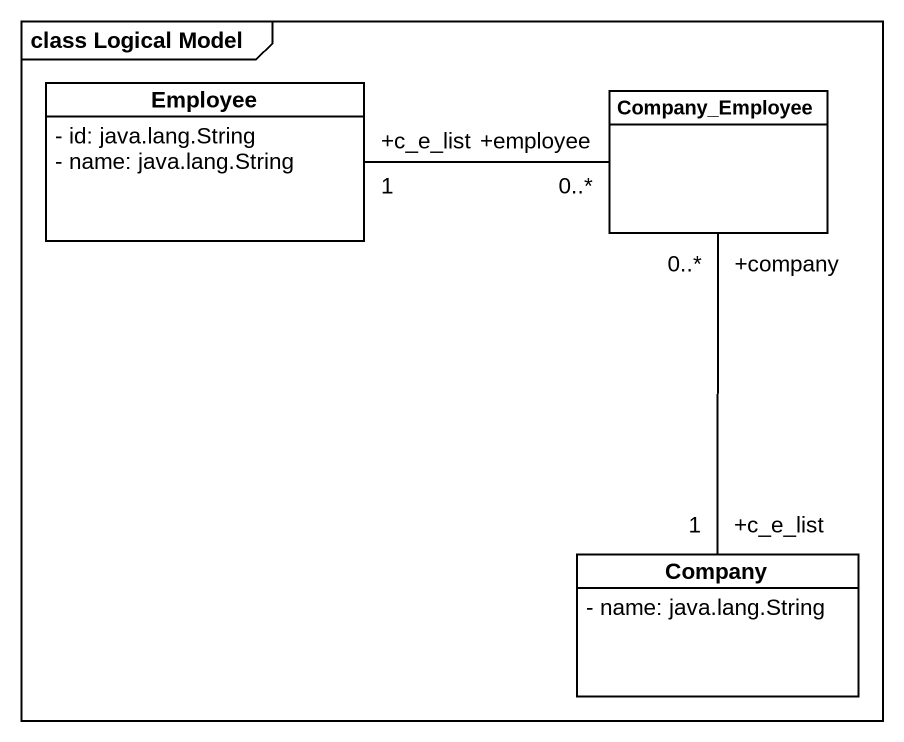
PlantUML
@startuml
mainframe class Logical Model
hide circle
hide empty members
skinparam classAttributeIconSize 0
class Employee {
  - id: java.lang.String
  - name: java.lang.String
}
class Company_Employee
class Company {
  - name: java.lang.String
}
Employee "+c_e_list\n1" -right- "+employee\n0..*" Company_Employee
Company "+c_e_list\n1" -up- "+company\n0..*" Company_Employee
@enduml
